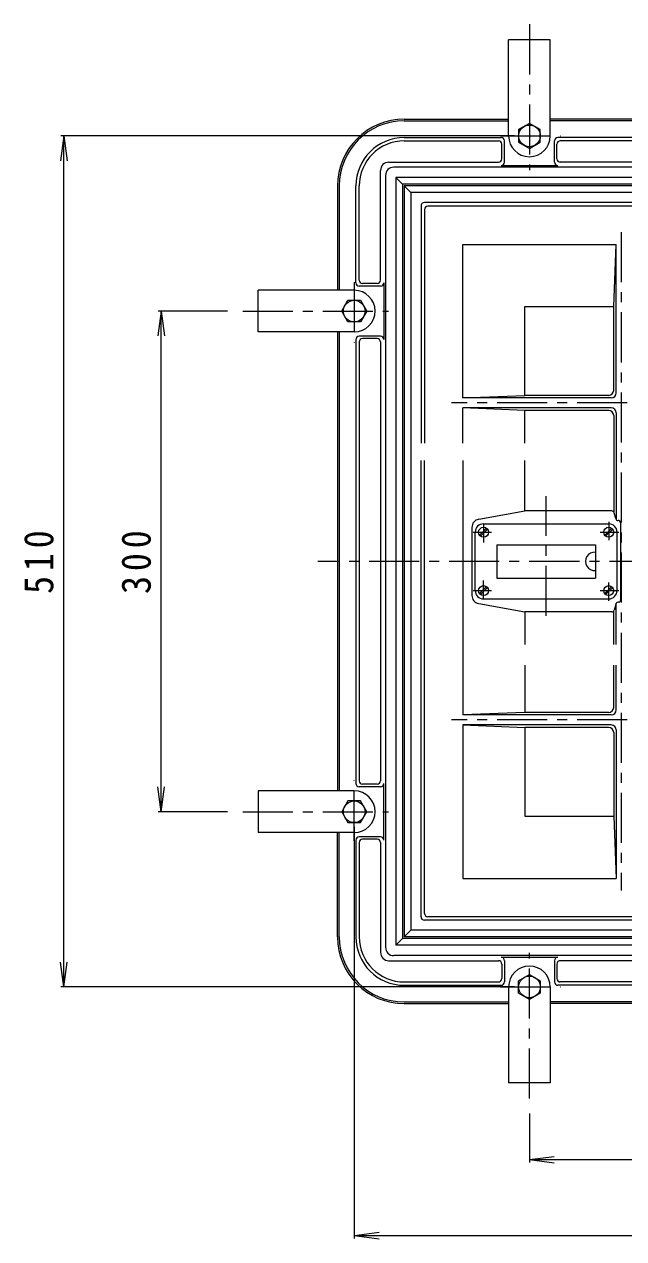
# Model space of a CAD drawing. Units: millimetres, scale not verified. Extents: x -740 to 292, y -708 to 621.
# Drawn here: x -712 to -353, y -107 to 621 of the extents above; entities that cross this region are included whole.
import ezdxf

# ---------------------------------------------------------------- set-up
doc = ezdxf.new("R2010")
doc.units = ezdxf.units.MM
doc.header["$LTSCALE"] = 6
doc.linetypes.add('CHAIN1', pattern=[8, 5, -1, 1, -1])
for name, color, linetype, lineweight in [('1-0', 3, 'Continuous', 9), ('1-1', 2, 'Continuous', 9), ('1-4', 7, 'Continuous', 9), ('1-A', 7, 'Continuous', 9), ('1-B', 4, 'Continuous', 9)]:
    doc.layers.add(name, color=color, linetype=linetype, lineweight=lineweight)
doc.styles.add('ＭＳ ゴシック', font='')
doc.styles.get('ＭＳ ゴシック').set_extended_font_data('MS Gothic')

msp = doc.modelspace()

# ---------------------------------------------------------------- linework, layer by layer
at = {"layer": '1-0'}
for p, q in [((-34.148, 523.812), (-484.148, 523.812)), ((-484.148, 523.812), (-484.148, 73.812)), ((-480.148, 519.812), (-484.148, 523.812)), ((-38.148, 519.812), (-480.148, 519.812)), ((-480.148, 519.812), (-480.148, 77.812)), ((-474.132, 511.796), (-474.132, 369.719)), ((-46.164, 513.796), (-472.132, 513.796)), ((-472.042, 509.706), (-472.042, 369.719)), ((-48.254, 511.706), (-470.042, 511.706)), ((-449.148, 488.812), (-357.148, 488.812)), ((-449.148, 396.812), (-449.148, 488.812)), ((-358.648, 451.491), (-357.148, 488.812)), ((-357.148, 399.812), (-357.148, 488.812)), ((-358.648, 401.312), (-358.648, 451.491)), ((-449.148, 396.812), (-411.827, 398.312)), ((-360.148, 396.812), (-449.148, 396.812)), ((-361.648, 398.312), (-411.827, 398.312)), ((-360.148, 390.812), (-449.148, 390.812)), ((-411.827, 389.312), (-449.148, 390.812)), ((-449.148, 369.719), (-449.148, 390.812)), ((-361.648, 389.312), (-411.827, 389.312)), ((-411.827, 369.719), (-411.827, 389.312)), ((-358.648, 386.312), (-358.648, 328.536)), ((-357.148, 387.812), (-357.148, 323.861)), ((-474.132, 85.828), (-474.132, 359.253)), ((-472.042, 87.918), (-472.042, 359.253)), ((-449.148, 359.253), (-449.148, 206.812)), ((-411.827, 329.086), (-411.827, 359.253)), ((-439.541, 324.057), (-411.827, 329.086)), ((-359.808, 329.086), (-411.827, 329.086)), ((-357.44, 324.435), (-358.356, 327.963)), ((-355.648, 323.312), (-355.988, 323.312)), ((-354.648, 322.312), (-354.648, 275.312)), ((-443.648, 319.138), (-443.648, 278.487)), ((-439.541, 273.567), (-411.827, 268.538)), ((-357.44, 273.189), (-358.356, 269.662)), ((-357.148, 249.057), (-357.148, 273.763)), ((-355.648, 274.312), (-355.988, 274.312)), ((-359.808, 268.538), (-411.827, 268.538)), ((-411.827, 268.538), (-411.827, 249.057)), ((-358.648, 249.057), (-358.648, 269.088)), ((-411.827, 236.681), (-411.827, 208.312)), ((-358.648, 211.312), (-358.648, 236.681)), ((-357.148, 209.812), (-357.148, 236.681)), ((-411.827, 208.312), (-449.148, 206.812)), ((-360.148, 206.812), (-449.148, 206.812)), ((-361.648, 208.312), (-411.827, 208.312)), ((-360.148, 200.812), (-449.148, 200.812)), ((-449.148, 200.812), (-411.827, 199.312)), ((-449.148, 200.812), (-449.148, 108.812)), ((-361.648, 199.312), (-411.827, 199.312)), ((-357.148, 197.812), (-357.148, 108.812)), ((-358.648, 196.312), (-358.648, 146.133)), ((-358.648, 146.133), (-357.148, 108.812)), ((-449.148, 108.812), (-357.148, 108.812)), ((-46.164, 83.828), (-472.132, 83.828)), ((-48.254, 85.918), (-470.042, 85.918)), ((-480.148, 77.812), (-484.148, 73.812)), ((-34.148, 73.812), (-484.148, 73.812)), ((-38.148, 77.812), (-480.148, 77.812))]:
    msp.add_line(p, q, dxfattribs=at)
at = {"layer": '1-0', "linetype": 'CHAIN1'}
for p, q in [((-354.148, 496.112), (-354.148, 101.512)), ((-62.493, 393.812), (-455.803, 393.812)), ((-331.239, 298.812), (-535.893, 298.812)), ((-62.493, 203.812), (-455.803, 203.812))]:
    msp.add_line(p, q, dxfattribs=at)
at = {"layer": '1-0'}
for points in [[(-411.827, 398.312), (-411.827, 451.491), (-358.648, 451.491)], [(-411.827, 199.312), (-411.827, 146.133), (-358.648, 146.133)]]:
    msp.add_lwpolyline(points, dxfattribs=at)
for centre, radius, start, end in [((-472.132, 511.796), 2, 90, 180), ((-470.042, 509.706), 2, 90, 180), ((-361.648, 401.312), 3, 270, 0), ((-360.148, 399.812), 3, 270, 0), ((-361.648, 386.312), 3, 0, 90), ((-360.148, 387.812), 3, 0, 90), ((-359.808, 327.586), 1.5, 14.5621, 90), ((-438.648, 319.138), 5, 100.28314, 180), ((-355.988, 324.812), 1.5, 194.5621, 270), ((-355.648, 322.312), 1, 0, 90), ((-438.648, 278.487), 5, 180, 259.71686), ((-359.808, 270.039), 1.5, 270, 345.4379), ((-355.988, 272.812), 1.5, 90, 165.4379), ((-355.648, 275.312), 1, 270, 0), ((-361.648, 211.312), 3, 270, 0), ((-360.148, 209.812), 3, 270, 0), ((-361.648, 196.312), 3, 0, 90), ((-360.148, 197.812), 3, 0, 90), ((-470.042, 87.918), 2, 180, 270), ((-472.132, 85.828), 2, 180, 270)]:
    msp.add_arc(centre, radius, start, end, dxfattribs=at)
at = {"layer": '1-1', "linetype": 'CHAIN1'}
for p, q in [((-409.148, 620.684), (-409.148, 533.289)), ((-426.497, 553.812), (-390.245, 553.812)), ((-514.148, 466.161), (-514.148, 429.91)), ((-581.019, 448.812), (-493.625, 448.812)), ((-514.148, 131.463), (-514.148, 167.714)), ((-581.019, 148.812), (-493.625, 148.812)), ((-409.148, -23.059), (-409.148, 64.335)), ((-426.497, 43.812), (-390.245, 43.812))]:
    msp.add_line(p, q, dxfattribs=at)
at = {"layer": '1-1'}
for p, q in [((-484.148, 563.812), (-421.648, 563.812)), ((-484.148, 562.812), (-421.648, 562.812)), ((-121.648, 563.812), (-396.648, 563.812)), ((-121.648, 562.812), (-396.648, 562.812)), ((-484.148, 552.812), (-426.148, 552.812)), ((-484.148, 550.812), (-427.648, 550.812)), ((-425.648, 540.062), (-425.648, 548.812)), ((-424.148, 538.062), (-424.148, 550.812)), ((-394.148, 538.062), (-394.148, 550.812)), ((-392.648, 540.062), (-392.648, 548.812)), ((-126.148, 552.812), (-392.148, 552.812)), ((-127.648, 550.812), (-390.648, 550.812)), ((-498.398, 467.312), (-498.398, 533.062)), ((-493.398, 538.062), (-427.648, 538.062)), ((-27.898, 535.062), (-490.398, 535.062)), ((-426.148, 536.062), (-392.148, 536.062)), ((-127.648, 538.062), (-390.648, 538.062)), ((-495.398, 530.062), (-495.398, 67.562)), ((-29.148, 528.812), (-489.148, 528.812)), ((-489.148, 528.812), (-489.148, 68.812)), ((-485.148, 524.812), (-489.148, 528.812)), ((-33.148, 524.812), (-485.148, 524.812)), ((-485.148, 524.812), (-485.148, 72.812)), ((-524.148, 523.812), (-524.148, 461.312)), ((-523.148, 523.812), (-523.148, 461.312)), ((-513.148, 465.812), (-513.148, 523.812)), ((-511.148, 467.312), (-511.148, 523.812)), ((-496.398, 465.812), (-496.398, 431.812)), ((-498.398, 463.812), (-511.148, 463.812)), ((-500.398, 465.312), (-509.148, 465.312)), ((-524.148, 436.312), (-524.148, 161.312)), ((-523.148, 436.312), (-523.148, 161.312)), ((-513.148, 431.812), (-513.148, 165.812)), ((-498.398, 433.812), (-511.148, 433.812)), ((-511.148, 430.312), (-511.148, 167.312)), ((-500.398, 432.312), (-509.148, 432.312)), ((-498.398, 430.312), (-498.398, 167.312)), ((-498.398, 163.812), (-511.148, 163.812)), ((-500.398, 165.312), (-509.148, 165.312)), ((-496.398, 131.812), (-496.398, 165.812)), ((-524.148, 73.812), (-524.148, 136.312)), ((-523.148, 73.812), (-523.148, 136.312)), ((-513.148, 131.812), (-513.148, 73.812)), ((-498.398, 133.812), (-511.148, 133.812)), ((-500.398, 132.312), (-509.148, 132.312)), ((-511.148, 130.312), (-511.148, 73.812)), ((-498.398, 130.312), (-498.398, 64.562)), ((-485.148, 72.812), (-489.148, 68.812)), ((-33.148, 72.812), (-485.148, 72.812)), ((-29.148, 68.812), (-489.148, 68.812)), ((-493.398, 59.562), (-427.648, 59.562)), ((-27.898, 62.562), (-490.398, 62.562)), ((-426.148, 61.562), (-392.148, 61.562)), ((-424.148, 59.562), (-424.148, 46.812)), ((-394.148, 59.562), (-394.148, 46.812)), ((-127.648, 59.562), (-390.648, 59.562)), ((-425.648, 57.562), (-425.648, 48.812)), ((-392.648, 57.562), (-392.648, 48.812)), ((-484.148, 46.812), (-427.648, 46.812)), ((-484.148, 44.812), (-426.148, 44.812)), ((-126.148, 44.812), (-392.148, 44.812)), ((-127.648, 46.812), (-390.648, 46.812)), ((-484.148, 34.812), (-421.648, 34.812)), ((-484.148, 33.812), (-421.648, 33.812)), ((-121.648, 34.812), (-396.648, 34.812)), ((-121.648, 33.812), (-396.648, 33.812))]:
    msp.add_line(p, q, dxfattribs=at)
for centre, radius, start, end in [((-484.148, 523.812), 40, 90, 180), ((-484.148, 523.812), 39, 90, 180), ((-484.148, 523.812), 29, 90, 180), ((-484.148, 523.812), 27, 90, 180), ((-427.648, 548.812), 2, 0, 90), ((-426.148, 550.812), 2, 0, 90), ((-392.148, 550.812), 2, 90, 180), ((-390.648, 548.812), 2, 90, 180), ((-427.648, 540.062), 2, 270, 0), ((-390.648, 540.062), 2, 180, 270), ((-493.398, 533.062), 5, 90, 180), ((-490.398, 530.062), 5, 90, 180), ((-426.148, 538.062), 2, 270, 0), ((-392.148, 538.062), 2, 180, 270), ((-511.148, 465.812), 2, 180, 270), ((-509.148, 467.312), 2, 180, 270), ((-500.398, 467.312), 2, 270, 0), ((-498.398, 465.812), 2, 270, 0), ((-511.148, 431.812), 2, 90, 180), ((-509.148, 430.312), 2, 90, 180), ((-500.398, 430.312), 2, 0, 90), ((-498.398, 431.812), 2, 0, 90), ((-511.148, 165.812), 2, 180, 270), ((-509.148, 167.312), 2, 180, 270), ((-500.398, 167.312), 2, 270, 0), ((-498.398, 165.812), 2, 270, 0), ((-511.148, 131.812), 2, 90, 180), ((-509.148, 130.312), 2, 90, 180), ((-500.398, 130.312), 2, 0, 90), ((-498.398, 131.812), 2, 0, 90), ((-484.148, 73.812), 40, 180, 270), ((-484.148, 73.812), 39, 180, 270), ((-484.148, 73.812), 29, 180, 270), ((-484.148, 73.812), 27, 180, 270), ((-490.398, 67.562), 5, 180, 270), ((-493.398, 64.562), 5, 180, 270), ((-427.648, 57.562), 2, 0, 90), ((-426.148, 59.562), 2, 0, 90), ((-392.148, 59.562), 2, 90, 180), ((-390.648, 57.562), 2, 90, 180), ((-427.648, 48.812), 2, 270, 0), ((-426.148, 46.812), 2, 270, 0), ((-392.148, 46.812), 2, 180, 270), ((-390.648, 48.812), 2, 180, 270)]:
    msp.add_arc(centre, radius, start, end, dxfattribs=at)
at = {"layer": '1-4'}
for p, q in [((-688.229, 553.812), (-690.187, 538.941)), ((-418.148, 553.812), (-690.029, 553.812)), ((-688.229, 43.812), (-688.229, 553.812)), ((-688.229, 553.812), (-686.271, 538.941)), ((-629.851, 448.812), (-631.809, 433.94)), ((-590.019, 448.812), (-631.651, 448.812)), ((-629.851, 148.812), (-629.851, 448.812)), ((-629.851, 448.812), (-627.893, 433.94)), ((-629.851, 148.812), (-631.809, 163.684)), ((-629.851, 148.812), (-627.893, 163.684)), ((-590.019, 148.812), (-631.651, 148.812)), ((-514.148, 139.812), (-514.148, -106.896)), ((-688.229, 43.812), (-690.187, 58.684)), ((-688.229, 43.812), (-686.271, 58.684)), ((-418.148, 43.812), (-690.029, 43.812)), ((-409.148, -32.059), (-409.148, -61.454)), ((-409.148, -59.654), (-394.276, -57.696)), ((-409.148, -59.654), (-109.148, -59.654)), ((-409.148, -59.654), (-394.276, -61.612)), ((-514.148, -105.096), (-499.276, -103.138)), ((-514.148, -105.096), (-4.148, -105.096)), ((-514.148, -105.096), (-499.276, -107.053))]:
    msp.add_line(p, q, dxfattribs=at)
at = {"layer": '1-A', "linetype": 'CHAIN1'}
msp.add_line((-399.148, 266.139), (-399.148, 337.941), dxfattribs=at)
at = {"layer": '1-A'}
for p, q in [((-436.648, 321.395), (-436.648, 310.201)), ((-436.648, 321.312), (-361.648, 321.312)), ((-361.648, 322.464), (-361.648, 311.482)), ((-442.8, 316.312), (-431.818, 316.312)), ((-441.648, 281.312), (-441.648, 316.312)), ((-434.828, 318.698), (-439.033, 314.492)), ((-434.263, 318.131), (-438.467, 313.927)), ((-366.731, 316.312), (-355.538, 316.312)), ((-364.033, 314.492), (-359.828, 318.698)), ((-363.468, 313.927), (-359.263, 318.131)), ((-356.648, 281.312), (-356.648, 316.312)), ((-428.648, 308.812), (-428.648, 288.812)), ((-436.648, 276.229), (-436.648, 287.423)), ((-428.648, 288.812), (-369.648, 288.812)), ((-361.648, 275.16), (-361.648, 286.142)), ((-442.8, 281.312), (-431.818, 281.312)), ((-439.033, 279.493), (-434.828, 283.697)), ((-438.468, 278.927), (-434.263, 283.132)), ((-366.731, 281.312), (-355.538, 281.312)), ((-359.829, 283.697), (-364.034, 279.493)), ((-359.263, 283.132), (-363.468, 278.927)), ((-436.648, 276.312), (-361.648, 276.312))]:
    msp.add_line(p, q, dxfattribs=at)
msp.add_lwpolyline([(-428.648, 308.812), (-369.648, 308.812), (-369.648, 288.812)], dxfattribs=at)
for centre in [(-436.648, 316.312), (-361.648, 316.312), (-436.648, 281.312), (-361.648, 281.312)]:
    msp.add_circle(centre, 3, dxfattribs=at)
for centre, radius, start, end in [((-436.648, 316.312), 5, 90, 180), ((-361.648, 316.312), 5, 0, 90), ((-370.127, 298.812), 5.521, 85.02089, 274.97911), ((-436.648, 281.312), 5, 180, 270), ((-361.648, 281.312), 5, 270, 0)]:
    msp.add_arc(centre, radius, start, end, dxfattribs=at)
at = {"layer": '1-B'}
for p, q in [((-396.648, 611.312), (-421.648, 611.312)), ((-421.648, 553.812), (-421.648, 611.312)), ((-396.648, 553.812), (-396.648, 611.312)), ((-571.648, 436.312), (-571.648, 461.312)), ((-514.148, 461.312), (-571.648, 461.312)), ((-514.148, 436.312), (-571.648, 436.312)), ((-571.648, 161.312), (-571.648, 136.312)), ((-514.148, 161.312), (-571.648, 161.312)), ((-514.148, 136.312), (-571.648, 136.312)), ((-421.648, 43.812), (-421.648, -13.688)), ((-396.648, 43.812), (-396.648, -13.688)), ((-396.648, -13.688), (-421.648, -13.688))]:
    msp.add_line(p, q, dxfattribs=at)
for points in [[(-402.648, 550.059), (-402.648, 557.565), (-409.148, 561.318), (-415.648, 557.565), (-415.648, 550.059), (-409.148, 546.307)], [(-510.395, 442.312), (-517.901, 442.312), (-521.654, 448.812), (-517.901, 455.312), (-510.395, 455.312), (-506.642, 448.812)], [(-510.395, 155.312), (-517.901, 155.312), (-521.654, 148.812), (-517.901, 142.312), (-510.395, 142.312), (-506.642, 148.812)], [(-402.648, 47.565), (-402.648, 40.059), (-409.148, 36.306), (-415.648, 40.059), (-415.648, 47.565), (-409.148, 51.317)]]:
    msp.add_lwpolyline(points, close=True, dxfattribs=at)
for centre in [(-409.148, 553.812), (-514.148, 448.812), (-514.148, 148.812), (-409.148, 43.812)]:
    msp.add_circle(centre, 6.5, dxfattribs=at)
for centre, start, end in [((-409.148, 553.812), 180.00003, 0.00003), ((-514.148, 448.812), 269.99994, 89.99994), ((-514.148, 148.812), 269.9998, 89.9998), ((-409.148, 43.812), 359.99971, 179.99971)]:
    msp.add_arc(centre, 12.5, start, end, dxfattribs=at)

# ---------------------------------------------------------------- texts
at = {"layer": '1-4', "color": 2, "char_height": 17.6, "attachment_point": 7, "rotation": 90, "style": 'ＭＳ ゴシック'}
for s, insert in [('\\T1.27;\\W0.9;510', (-694.229, 279.312)), ('\\T1.27;\\W0.9;300', (-635.851, 279.312))]:
    msp.add_mtext(s, dxfattribs=dict(at, insert=insert))

doc.saveas('drawing.dxf')
